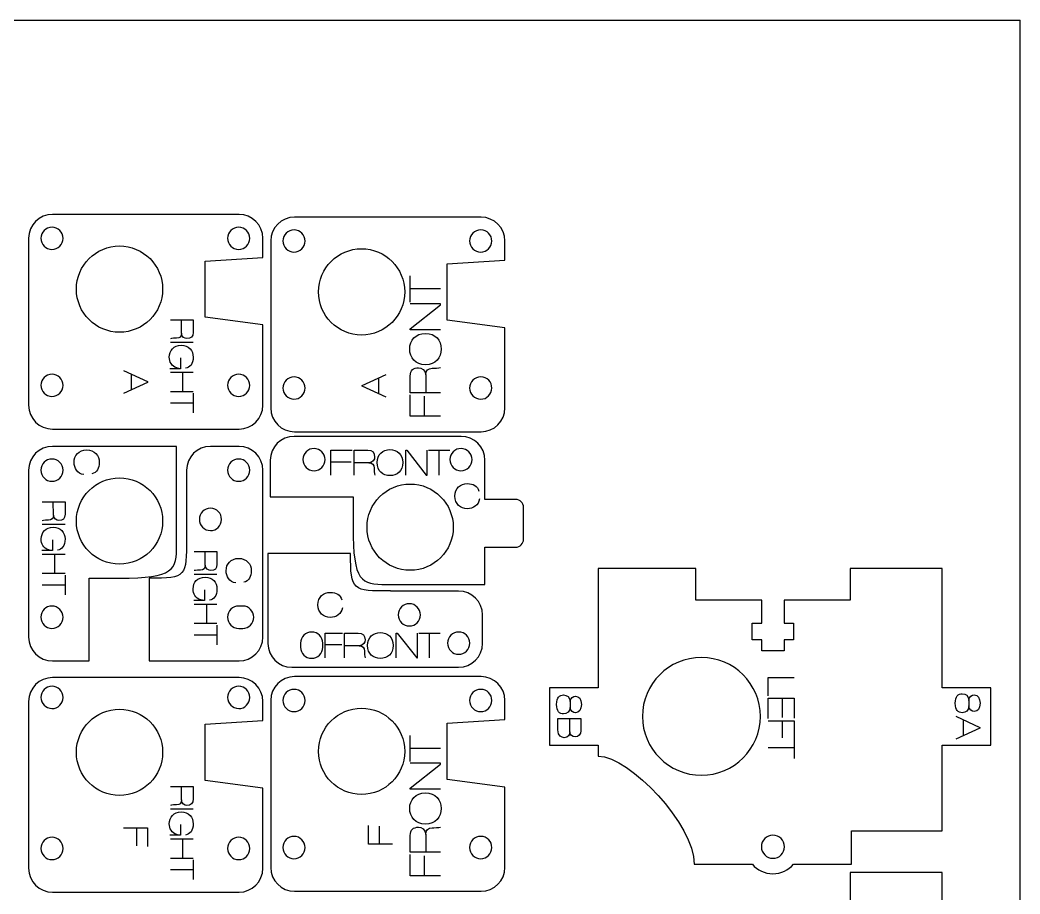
# Model space of a CAD drawing. Extents: x -610 to 0, y -305 to 0.
# Drawn here: x -125.8 to 0, y -109.9 to 0 of the extents above; entities that cross this region are included whole.
import ezdxf

# ---------------------------------------------------------------- set-up
doc = ezdxf.new("R2010")
doc.units = 0
doc.layers.add('CUTS', color=1, linetype='Continuous', true_color=0xff0000)
doc.layers.add('TEXT', color=5, linetype='Continuous', true_color=0x0000ff)
doc.layers.add('laser bed referance', color=3, linetype='Continuous', lineweight=25, true_color=0x00ff00)

msp = doc.modelspace()

# ---------------------------------------------------------------- linework, layer by layer
at = {"layer": 'CUTS', "color": 1, "true_color": 0xff0000}
for points in [[(-98.28, -24.45), (-121.75, -24.45)], [(-67.82, -24.79), (-91.29, -24.79)], [(-124.75, -27.45), (-124.75, -48.45)], [(-102.53, -30.32), (-95.28, -29.85), (-95.28, -27.45)], [(-94.29, -27.79), (-94.29, -48.79)], [(-72.07, -30.66), (-64.82, -30.19), (-64.82, -27.79)], [(-95.28, -48.45), (-95.28, -38.35), (-102.53, -37.39), (-102.53, -30.32), (-102.53, -30.32)], [(-64.82, -48.79), (-64.82, -38.7), (-72.07, -37.73), (-72.07, -30.66), (-72.07, -30.66)], [(-121.75, -51.45), (-98.28, -51.45)], [(-70.34, -52.36), (-91.34, -52.36)], [(-91.29, -51.79), (-67.82, -51.79)], [(-106.13, -53.62), (-121.75, -53.62)], [(-106.13, -66.01), (-106.13, -53.62), (-106.13, -53.62)], [(-98.28, -53.62), (-101.87, -53.62)], [(-94.34, -55.36), (-94.34, -59.96), (-83.93, -59.96), (-83.93, -63.79)], [(-63.47, -60.3), (-67.34, -60.3), (-67.34, -55.36)], [(-124.75, -56.61), (-124.75, -77.61)], [(-104.87, -56.61), (-104.88, -65.2), (-104.88, -65.2)], [(-95.28, -77.61), (-95.28, -56.62)], [(-62.47, -65.3), (-62.47, -61.3)], [(-79.74, -70.98), (-67.34, -70.98), (-67.34, -66.29), (-67.34, -66.29)], [(-67.34, -66.29), (-67.34, -66.3), (-63.47, -66.3)], [(-84.24, -67.09), (-94.64, -67.09), (-94.64, -78.4)], [(-28.51, -106.18), (-21.19, -106.18), (-21.19, -101.98), (-9.79, -101.98), (-9.79, -91.18), (-3.69, -91.18), (-3.69, -83.98), (-9.79, -83.98), (-9.79, -68.98), (-21.39, -68.98), (-21.39, -72.98), (-29.69, -72.98), (-29.69, -75.85), (-28.49, -75.85), (-28.49, -77.95), (-29.69, -77.95), (-29.69, -79.34), (-32.49, -79.34), (-32.49, -77.95), (-33.69, -77.95), (-33.69, -75.85), (-32.49, -75.85), (-32.49, -72.98), (-40.79, -72.98), (-40.79, -68.98), (-53.09, -68.98), (-53.09, -83.98), (-59.19, -83.98), (-59.19, -91.18), (-53.09, -91.18), (-53.09, -92.59), (-53.1, -92.59)], [(-121.75, -80.61), (-117.14, -80.61), (-117.14, -70.2), (-113.32, -70.2)], [(-109.59, -70.21), (-109.59, -80.61), (-98.28, -80.61)], [(-70.64, -71.82), (-79.23, -71.82), (-79.23, -71.81)], [(-97.8, -73.71), (-98.31, -73.71)], [(-67.64, -78.4), (-67.64, -74.81)], [(-98.32, -76.51), (-97.81, -76.51), (-97.81, -76.51)], [(-90.54, -78.37), (-90.54, -78.88), (-90.54, -78.88)], [(-91.64, -81.4), (-70.64, -81.4)], [(-98.28, -82.7), (-121.75, -82.7)], [(-67.82, -82.58), (-91.29, -82.58)], [(-124.75, -85.7), (-124.75, -106.69)], [(-102.53, -88.56), (-95.28, -88.1), (-95.28, -85.7)], [(-94.29, -85.58), (-94.29, -106.58)], [(-72.07, -88.45), (-64.82, -87.98), (-64.82, -85.58)], [(-95.28, -106.69), (-95.28, -96.6), (-102.53, -95.64), (-102.53, -88.56), (-102.53, -88.56)], [(-64.82, -106.58), (-64.82, -96.48), (-72.07, -95.52), (-72.07, -88.45), (-72.07, -88.45)], [(-40.99, -106.18), (-33.68, -106.18)], [(-9.79, -122.21), (-9.79, -107.21), (-21.39, -107.21), (-21.39, -111.21)], [(-121.75, -109.69), (-98.28, -109.69)], [(-91.29, -109.58), (-67.82, -109.58)]]:
    msp.add_lwpolyline(points, dxfattribs=at)
for points in [[(-121.75, -24.45), (-123.41, -24.45), (-124.75, -25.79), (-124.75, -27.45)], [(-95.28, -27.45), (-95.28, -25.79), (-96.63, -24.45), (-98.28, -24.45)], [(-91.29, -24.79), (-92.95, -24.79), (-94.29, -26.14), (-94.29, -27.79)], [(-64.82, -27.79), (-64.82, -26.14), (-66.17, -24.79), (-67.82, -24.79)], [(-121.81, -26.05), (-122.59, -26.05), (-123.22, -26.67), (-123.22, -27.45)], [(-120.42, -27.46), (-120.42, -26.68), (-121.04, -26.05), (-121.81, -26.05)], [(-98.31, -26.05), (-99.09, -26.05), (-99.72, -26.67), (-99.72, -27.45)], [(-96.92, -27.46), (-96.92, -26.68), (-97.54, -26.05), (-98.31, -26.05)], [(-91.35, -26.39), (-92.13, -26.39), (-92.75, -27.01), (-92.76, -27.79)], [(-89.96, -27.8), (-89.95, -27.02), (-90.58, -26.39), (-91.35, -26.39)], [(-67.85, -26.39), (-68.63, -26.39), (-69.25, -27.01), (-69.26, -27.79)], [(-66.46, -27.8), (-66.46, -27.02), (-67.08, -26.4), (-67.85, -26.39)], [(-123.22, -27.45), (-123.22, -28.22), (-122.6, -28.85), (-121.82, -28.85)], [(-121.82, -28.85), (-121.05, -28.85), (-120.42, -28.23), (-120.42, -27.46)], [(-99.72, -27.45), (-99.72, -28.22), (-99.1, -28.85), (-98.32, -28.85)], [(-98.32, -28.85), (-97.55, -28.85), (-96.92, -28.23), (-96.92, -27.46)], [(-118.74, -33.85), (-118.74, -30.85), (-116.31, -28.42), (-113.32, -28.42)], [(-113.32, -28.42), (-110.32, -28.42), (-107.89, -30.85), (-107.89, -33.85)], [(-92.76, -27.79), (-92.76, -28.56), (-92.13, -29.19), (-91.36, -29.19)], [(-91.36, -29.19), (-90.59, -29.2), (-89.96, -28.57), (-89.96, -27.8)], [(-88.28, -34.19), (-88.28, -31.2), (-85.85, -28.77), (-82.86, -28.77)], [(-82.86, -28.77), (-79.86, -28.77), (-77.43, -31.2), (-77.43, -34.19)], [(-69.26, -27.79), (-69.26, -28.56), (-68.64, -29.19), (-67.86, -29.19)], [(-67.86, -29.19), (-67.09, -29.2), (-66.46, -28.57), (-66.46, -27.8)], [(-113.32, -39.27), (-116.31, -39.27), (-118.74, -36.85), (-118.74, -33.85)], [(-107.89, -33.85), (-107.89, -36.85), (-110.32, -39.27), (-113.32, -39.27)], [(-82.86, -39.62), (-85.85, -39.62), (-88.28, -37.19), (-88.28, -34.19)], [(-77.43, -34.19), (-77.43, -37.19), (-79.86, -39.62), (-82.86, -39.62)], [(-121.81, -44.55), (-122.59, -44.54), (-123.22, -45.17), (-123.22, -45.94)], [(-120.42, -45.95), (-120.42, -45.18), (-121.04, -44.55), (-121.81, -44.55)], [(-98.31, -44.55), (-99.09, -44.54), (-99.72, -45.17), (-99.72, -45.94)], [(-96.92, -45.95), (-96.92, -45.18), (-97.54, -44.55), (-98.31, -44.55)], [(-91.35, -44.89), (-92.13, -44.89), (-92.75, -45.51), (-92.76, -46.29)], [(-89.96, -46.29), (-89.95, -45.52), (-90.58, -44.89), (-91.35, -44.89)], [(-67.85, -44.89), (-68.63, -44.89), (-69.25, -45.51), (-69.26, -46.29)], [(-66.46, -46.29), (-66.45, -45.52), (-67.08, -44.89), (-67.85, -44.89)], [(-123.22, -45.94), (-123.22, -46.72), (-122.6, -47.35), (-121.82, -47.35)], [(-121.82, -47.35), (-121.05, -47.35), (-120.42, -46.73), (-120.42, -45.95)], [(-99.72, -45.94), (-99.72, -46.72), (-99.1, -47.34), (-98.32, -47.35)], [(-98.32, -47.35), (-97.55, -47.35), (-96.92, -46.73), (-96.92, -45.95)], [(-92.76, -46.29), (-92.76, -47.06), (-92.13, -47.69), (-91.36, -47.69)], [(-91.36, -47.69), (-90.59, -47.69), (-89.96, -47.07), (-89.96, -46.29)], [(-69.26, -46.29), (-69.26, -47.06), (-68.64, -47.69), (-67.86, -47.69)], [(-67.86, -47.69), (-67.09, -47.69), (-66.46, -47.07), (-66.46, -46.29)], [(-124.75, -48.45), (-124.75, -50.11), (-123.41, -51.45), (-121.75, -51.45)], [(-98.28, -51.45), (-96.63, -51.45), (-95.28, -50.11), (-95.28, -48.45)], [(-94.29, -48.79), (-94.29, -50.45), (-92.95, -51.79), (-91.29, -51.79)], [(-67.82, -51.79), (-66.17, -51.79), (-64.82, -50.45), (-64.82, -48.79)], [(-91.34, -52.36), (-93, -52.36), (-94.34, -53.7), (-94.34, -55.36)], [(-67.34, -55.36), (-67.34, -53.7), (-68.68, -52.36), (-70.34, -52.36)], [(-121.75, -53.62), (-123.41, -53.62), (-124.75, -54.96), (-124.75, -56.61)], [(-101.87, -53.62), (-103.53, -53.62), (-104.87, -54.96), (-104.87, -56.61)], [(-95.28, -56.62), (-95.28, -54.96), (-96.63, -53.62), (-98.28, -53.62)], [(-88.83, -53.89), (-89.61, -53.88), (-90.24, -54.51), (-90.24, -55.28)], [(-87.44, -55.29), (-87.44, -54.52), (-88.06, -53.89), (-88.83, -53.89)], [(-70.34, -53.89), (-71.11, -53.88), (-71.74, -54.51), (-71.74, -55.28)], [(-68.94, -55.29), (-68.94, -54.52), (-69.56, -53.89), (-70.34, -53.89)], [(-121.81, -55.22), (-122.59, -55.21), (-123.22, -55.84), (-123.22, -56.61)], [(-120.42, -56.62), (-120.42, -55.85), (-121.04, -55.22), (-121.81, -55.22)], [(-98.31, -55.22), (-99.09, -55.21), (-99.72, -55.84), (-99.72, -56.61)], [(-96.92, -56.62), (-96.92, -55.85), (-97.54, -55.22), (-98.31, -55.22)], [(-90.24, -55.28), (-90.24, -56.06), (-89.62, -56.69), (-88.84, -56.69)], [(-88.84, -56.69), (-88.07, -56.69), (-87.44, -56.07), (-87.44, -55.29)], [(-71.74, -55.28), (-71.74, -56.06), (-71.12, -56.69), (-70.35, -56.69)], [(-70.35, -56.69), (-69.57, -56.69), (-68.94, -56.07), (-68.94, -55.29)], [(-123.22, -56.61), (-123.22, -57.38), (-122.6, -58.01), (-121.82, -58.01)], [(-121.82, -58.01), (-121.05, -58.02), (-120.42, -57.39), (-120.42, -56.62)], [(-99.72, -56.61), (-99.72, -57.38), (-99.1, -58.01), (-98.32, -58.01)], [(-98.32, -58.01), (-97.55, -58.02), (-96.92, -57.39), (-96.92, -56.62)], [(-118.74, -63.01), (-118.74, -60.02), (-116.32, -57.59), (-113.32, -57.59)], [(-113.32, -57.59), (-110.32, -57.59), (-107.89, -60.02), (-107.89, -63.01)], [(-82.17, -63.79), (-82.17, -60.79), (-79.74, -58.36), (-76.74, -58.36)], [(-76.74, -58.36), (-73.74, -58.36), (-71.32, -60.79), (-71.32, -63.79)], [(-62.47, -61.3), (-62.47, -60.74), (-62.91, -60.3), (-63.47, -60.3)], [(-101.87, -61.41), (-102.64, -61.41), (-103.27, -62.04), (-103.27, -62.81)], [(-100.48, -62.82), (-100.47, -62.05), (-101.1, -61.42), (-101.87, -61.41)], [(-103.27, -62.81), (-103.28, -63.58), (-102.65, -64.21), (-101.88, -64.21)], [(-101.88, -64.21), (-101.11, -64.22), (-100.48, -63.59), (-100.48, -62.82)], [(-113.32, -68.44), (-116.32, -68.44), (-118.74, -66.01), (-118.74, -63.01)], [(-107.89, -63.01), (-107.89, -66.01), (-110.32, -68.44), (-113.32, -68.44)], [(-83.93, -63.79), (-83.93, -70.7), (-82.88, -70.98), (-79.74, -70.98)], [(-76.74, -69.21), (-79.74, -69.21), (-82.17, -66.78), (-82.17, -63.79)], [(-71.32, -63.79), (-71.32, -66.78), (-73.74, -69.21), (-76.74, -69.21)], [(-104.88, -65.2), (-104.88, -70), (-104.88, -70.21), (-109.59, -70.21)], [(-63.47, -66.3), (-62.91, -66.3), (-62.47, -65.85), (-62.47, -65.3)], [(-113.32, -70.2), (-106.41, -70.2), (-106.13, -69.15), (-106.13, -66.01)], [(-79.23, -71.81), (-84.03, -71.81), (-84.24, -71.81), (-84.24, -67.09)], [(-67.64, -74.81), (-67.64, -73.16), (-68.98, -71.82), (-70.64, -71.82)], [(-121.81, -73.71), (-122.59, -73.71), (-123.22, -74.33), (-123.22, -75.11)], [(-120.42, -75.12), (-120.42, -74.34), (-121.04, -73.71), (-121.81, -73.71)], [(-98.31, -73.71), (-99.09, -73.71), (-99.72, -74.33), (-99.72, -75.11)], [(-96.41, -75.12), (-96.41, -74.34), (-97.03, -73.71), (-97.8, -73.71)], [(-76.84, -73.41), (-77.61, -73.41), (-78.24, -74.04), (-78.24, -74.81)], [(-75.44, -74.82), (-75.44, -74.05), (-76.06, -73.42), (-76.84, -73.41)], [(-123.22, -75.11), (-123.22, -75.88), (-122.6, -76.51), (-121.82, -76.51)], [(-121.82, -76.51), (-121.05, -76.52), (-120.42, -75.89), (-120.42, -75.12)], [(-99.72, -75.11), (-99.72, -75.88), (-99.1, -76.51), (-98.32, -76.51)], [(-97.81, -76.51), (-97.04, -76.52), (-96.41, -75.89), (-96.41, -75.12)], [(-78.24, -74.81), (-78.24, -75.58), (-77.62, -76.21), (-76.84, -76.21)], [(-76.84, -76.21), (-76.07, -76.22), (-75.44, -75.59), (-75.44, -74.82)], [(-124.75, -77.61), (-124.75, -79.27), (-123.41, -80.61), (-121.75, -80.61)], [(-98.28, -80.61), (-96.63, -80.61), (-95.28, -79.27), (-95.28, -77.61)], [(-89.13, -76.97), (-89.91, -76.97), (-90.54, -77.59), (-90.54, -78.37)], [(-87.74, -78.38), (-87.74, -77.6), (-88.36, -76.97), (-89.13, -76.97)], [(-70.63, -76.97), (-71.41, -76.97), (-72.04, -77.59), (-72.04, -78.36)], [(-69.24, -78.37), (-69.24, -77.6), (-69.86, -76.97), (-70.63, -76.97)], [(-94.64, -78.4), (-94.64, -80.06), (-93.29, -81.4), (-91.64, -81.4)], [(-90.54, -78.88), (-90.54, -79.65), (-89.92, -80.28), (-89.14, -80.28)], [(-89.14, -80.28), (-88.37, -80.28), (-87.74, -79.66), (-87.74, -78.89)], [(-72.04, -78.36), (-72.04, -79.14), (-71.42, -79.77), (-70.64, -79.77)], [(-70.64, -79.77), (-69.87, -79.77), (-69.24, -79.15), (-69.24, -78.37)], [(-70.64, -81.4), (-68.98, -81.4), (-67.64, -80.06), (-67.64, -78.4)], [(-40.09, -80.18), (-44.19, -80.18), (-47.52, -83.5), (-47.52, -87.58)], [(-32.67, -87.58), (-32.67, -83.5), (-35.99, -80.18), (-40.09, -80.18)], [(-121.75, -82.7), (-123.41, -82.7), (-124.75, -84.04), (-124.75, -85.7)], [(-95.28, -85.7), (-95.28, -84.04), (-96.63, -82.7), (-98.28, -82.7)], [(-91.29, -82.58), (-92.95, -82.58), (-94.29, -83.92), (-94.29, -85.58)], [(-64.82, -85.58), (-64.82, -83.92), (-66.17, -82.58), (-67.82, -82.58)], [(-121.81, -83.8), (-122.59, -83.79), (-123.22, -84.42), (-123.22, -85.19)], [(-120.42, -85.2), (-120.42, -84.43), (-121.04, -83.8), (-121.81, -83.8)], [(-98.31, -83.8), (-99.09, -83.79), (-99.72, -84.42), (-99.72, -85.19)], [(-96.92, -85.2), (-96.92, -84.43), (-97.54, -83.8), (-98.31, -83.8)], [(-91.35, -84.18), (-92.13, -84.17), (-92.75, -84.8), (-92.76, -85.57)], [(-89.96, -85.58), (-89.95, -84.81), (-90.58, -84.18), (-91.35, -84.18)], [(-67.85, -84.18), (-68.63, -84.17), (-69.25, -84.8), (-69.26, -85.57)], [(-66.46, -85.58), (-66.46, -84.81), (-67.08, -84.18), (-67.85, -84.18)], [(-123.22, -85.19), (-123.22, -85.96), (-122.6, -86.59), (-121.82, -86.6)], [(-121.82, -86.6), (-121.05, -86.6), (-120.42, -85.97), (-120.42, -85.2)], [(-99.72, -85.19), (-99.72, -85.96), (-99.1, -86.59), (-98.32, -86.6)], [(-98.32, -86.6), (-97.55, -86.6), (-96.92, -85.97), (-96.92, -85.2)], [(-118.74, -92.1), (-118.74, -89.1), (-116.31, -86.67), (-113.32, -86.67)], [(-113.32, -86.67), (-110.32, -86.67), (-107.89, -89.1), (-107.89, -92.1)], [(-92.76, -85.57), (-92.76, -86.35), (-92.13, -86.98), (-91.36, -86.98)], [(-91.36, -86.98), (-90.59, -86.98), (-89.96, -86.36), (-89.96, -85.58)], [(-88.28, -91.98), (-88.28, -88.98), (-85.85, -86.55), (-82.86, -86.55)], [(-82.86, -86.55), (-79.86, -86.55), (-77.43, -88.98), (-77.43, -91.98)], [(-69.26, -85.57), (-69.26, -86.35), (-68.64, -86.98), (-67.86, -86.98)], [(-67.86, -86.98), (-67.09, -86.98), (-66.46, -86.36), (-66.46, -85.58)], [(-47.52, -87.58), (-47.52, -91.67), (-44.19, -94.98), (-40.09, -94.98)], [(-40.09, -94.98), (-35.99, -94.98), (-32.67, -91.67), (-32.67, -87.58)], [(-113.32, -97.52), (-116.31, -97.52), (-118.74, -95.09), (-118.74, -92.1)], [(-107.89, -92.1), (-107.89, -95.09), (-110.32, -97.52), (-113.32, -97.52)], [(-82.86, -97.4), (-85.85, -97.4), (-88.28, -94.97), (-88.28, -91.98)], [(-77.43, -91.98), (-77.43, -94.97), (-79.86, -97.4), (-82.86, -97.4)], [(-53.1, -92.59), (-49.08, -92.59), (-40.99, -101.23), (-40.99, -106.18)], [(-121.81, -102.79), (-122.59, -102.79), (-123.22, -103.42), (-123.22, -104.19)], [(-120.42, -104.2), (-120.42, -103.42), (-121.04, -102.8), (-121.81, -102.79)], [(-98.31, -102.79), (-99.09, -102.79), (-99.72, -103.42), (-99.72, -104.19)], [(-96.92, -104.2), (-96.92, -103.42), (-97.54, -102.8), (-98.31, -102.79)], [(-91.35, -102.68), (-92.13, -102.67), (-92.75, -103.3), (-92.76, -104.07)], [(-89.96, -104.08), (-89.95, -103.31), (-90.58, -102.68), (-91.35, -102.68)], [(-67.85, -102.68), (-68.63, -102.67), (-69.25, -103.3), (-69.26, -104.07)], [(-66.46, -104.08), (-66.45, -103.31), (-67.08, -102.68), (-67.85, -102.68)], [(-31.09, -102.53), (-31.89, -102.53), (-32.54, -103.18), (-32.54, -103.98)], [(-29.64, -103.98), (-29.64, -103.18), (-30.29, -102.53), (-31.09, -102.53)], [(-123.22, -104.19), (-123.22, -104.96), (-122.6, -105.59), (-121.82, -105.59)], [(-121.82, -105.59), (-121.05, -105.6), (-120.42, -104.97), (-120.42, -104.2)], [(-99.72, -104.19), (-99.72, -104.96), (-99.1, -105.59), (-98.32, -105.59)], [(-98.32, -105.59), (-97.55, -105.6), (-96.92, -104.97), (-96.92, -104.2)], [(-92.76, -104.07), (-92.76, -104.84), (-92.13, -105.47), (-91.36, -105.48)], [(-91.36, -105.48), (-90.59, -105.48), (-89.96, -104.85), (-89.96, -104.08)], [(-69.26, -104.07), (-69.26, -104.84), (-68.64, -105.47), (-67.86, -105.48)], [(-67.86, -105.48), (-67.09, -105.48), (-66.46, -104.85), (-66.46, -104.08)], [(-32.54, -103.98), (-32.54, -104.78), (-31.89, -105.43), (-31.09, -105.43)], [(-31.09, -105.43), (-30.29, -105.43), (-29.64, -104.78), (-29.64, -103.98)], [(-124.75, -106.69), (-124.75, -108.35), (-123.41, -109.69), (-121.75, -109.69)], [(-98.28, -109.69), (-96.63, -109.69), (-95.28, -108.35), (-95.28, -106.69)], [(-94.29, -106.58), (-94.29, -108.23), (-92.95, -109.58), (-91.29, -109.58)], [(-67.82, -109.58), (-66.17, -109.58), (-64.82, -108.23), (-64.82, -106.58)], [(-33.68, -106.18), (-33.06, -106.91), (-32.13, -107.38), (-31.09, -107.38)], [(-31.09, -107.38), (-30.06, -107.38), (-29.13, -106.91), (-28.51, -106.18)]]:
    msp.add_open_spline(points, degree=3, dxfattribs=at)
at = {"layer": 'laser bed referance'}
for p in [(-609.6, 0), (0, -304.8)]:
    msp.add_line(p, (0, 0), dxfattribs=at)
at = {"layer": 'TEXT', "color": 5, "true_color": 0x0000ff}
for points in [[(-76.72, -35.48), (-76.72, -32.19)], [(-72.91, -33.82), (-76.72, -33.82)], [(-72.91, -38.96), (-76.72, -38.96), (-76.72, -38.82), (-72.91, -35.82), (-72.91, -35.69), (-76.72, -35.69)], [(-106.92, -37.7), (-104.05, -37.7), (-104.05, -39.28)], [(-105.52, -39.39), (-105.52, -39.39), (-105.53, -37.7)], [(-104.05, -40.55), (-106.92, -40.55)], [(-105.64, -42.5), (-105.64, -43.85), (-106.98, -43.85)], [(-112.8, -44.07), (-109.78, -45.46), (-109.78, -45.57), (-112.8, -46.96)], [(-111.8, -46.5), (-111.8, -44.52)], [(-106.92, -44.29), (-104.05, -44.29)], [(-105.38, -44.29), (-105.38, -46.75)], [(-79.75, -47.45), (-82.77, -46.06), (-82.77, -45.95), (-79.75, -44.57)], [(-80.74, -45.03), (-80.74, -47)], [(-72.91, -46.88), (-76.72, -46.88), (-76.72, -44.78)], [(-74.77, -44.64), (-74.76, -44.64), (-74.75, -46.88)], [(-104.05, -46.75), (-106.92, -46.75)], [(-104.05, -46.94), (-104.05, -49.42)], [(-72.91, -49.83), (-76.72, -49.83), (-76.72, -47.16)], [(-74.95, -49.83), (-74.95, -47.31)], [(-106.92, -48.14), (-104.07, -48.14)], [(-86.72, -57.23), (-86.72, -54.1), (-84.03, -54.1)], [(-83.8, -57.23), (-83.8, -54.1), (-82.08, -54.1)], [(-77.29, -57.23), (-77.29, -54.1), (-77.18, -54.1), (-74.71, -57.23), (-74.61, -57.23), (-74.61, -54.1)], [(-74.43, -54.1), (-71.74, -54.1)], [(-73.08, -57.23), (-73.08, -54.1)], [(-86.72, -55.56), (-84.15, -55.56)], [(-81.96, -55.71), (-83.8, -55.71)], [(-81.96, -55.7), (-81.96, -55.71)], [(-123.04, -60.58), (-120.17, -60.58), (-120.17, -62.16)], [(-121.63, -62.27), (-121.64, -62.27), (-121.65, -60.58)], [(-120.17, -63.43), (-123.04, -63.43)], [(-121.75, -65.38), (-121.75, -66.73), (-123.1, -66.73)], [(-123.04, -67.17), (-120.17, -67.17)], [(-121.5, -67.17), (-121.5, -69.63)], [(-103.92, -66.86), (-101.05, -66.86), (-101.05, -68.44)], [(-102.52, -68.55), (-102.52, -68.55), (-102.53, -66.86)], [(-120.17, -69.63), (-123.04, -69.63)], [(-120.17, -69.82), (-120.17, -72.3)], [(-101.05, -69.72), (-103.92, -69.72)], [(-123.04, -71.02), (-120.19, -71.02)], [(-102.64, -71.66), (-102.64, -73.01), (-103.98, -73.01)], [(-103.92, -73.45), (-101.05, -73.45)], [(-102.38, -73.45), (-102.38, -75.91)], [(-101.05, -75.91), (-103.92, -75.91)], [(-101.05, -76.11), (-101.05, -78.58)], [(-103.92, -77.31), (-101.07, -77.31)], [(-87.43, -80.23), (-87.43, -77.11), (-85.24, -77.11)], [(-85.01, -80.23), (-85.01, -77.11), (-83.29, -77.11)], [(-78.5, -80.23), (-78.5, -77.11), (-78.39, -77.11), (-75.92, -80.23), (-75.82, -80.23), (-75.82, -77.11)], [(-75.64, -77.11), (-72.95, -77.11)], [(-74.29, -80.23), (-74.29, -77.11)], [(-87.74, -78.89), (-87.74, -78.38)], [(-87.43, -78.56), (-85.36, -78.56)], [(-83.17, -78.7), (-83.17, -78.71), (-85.01, -78.72)], [(-31.67, -84.98), (-31.67, -82.69), (-28.42, -82.69)], [(-31.67, -87.85), (-31.67, -85.29), (-28.42, -85.29), (-28.42, -87.82)], [(-29.93, -85.29), (-29.93, -87.72)], [(-56.61, -85.74), (-56.61, -86.42)], [(-56.61, -85.74), (-56.6, -85.74)], [(-56.6, -86.42), (-56.61, -86.42)], [(-6.43, -85.59), (-6.43, -86.27)], [(-6.43, -85.59), (-6.42, -85.59)], [(-6.42, -86.27), (-6.43, -86.27)], [(-58.15, -89.29), (-58.15, -87.83), (-55.28, -87.83), (-55.28, -87.83)], [(-56.64, -89.53), (-56.64, -87.83)], [(-55.28, -87.83), (-55.28, -89.4)], [(-8.09, -87.57), (-5.07, -88.96), (-5.07, -89.07), (-8.09, -90.46)], [(-7.1, -90), (-7.1, -88.02)], [(-31.67, -88.14), (-28.42, -88.14), (-28.42, -90.42)], [(-29.93, -88.14), (-29.93, -90.29)], [(-76.72, -93.26), (-76.72, -89.98)], [(-56.64, -89.53), (-56.65, -89.53)], [(-28.42, -90.06), (-28.42, -92.87)], [(-72.91, -91.61), (-76.72, -91.61)], [(-31.67, -91.48), (-28.42, -91.48)], [(-72.91, -96.74), (-76.72, -96.74), (-76.72, -96.61), (-72.91, -93.61), (-72.91, -93.48), (-76.72, -93.48)], [(-106.92, -96.39), (-104.05, -96.39), (-104.05, -97.97)], [(-105.52, -98.08), (-105.52, -98.08), (-105.53, -96.39)], [(-104.05, -99.24), (-106.92, -99.24)], [(-112.8, -101.61), (-109.78, -101.61), (-109.78, -103.96)], [(-111.18, -101.61), (-111.18, -103.86)], [(-105.64, -101.19), (-105.64, -102.54), (-106.98, -102.54)], [(-78.96, -103.65), (-81.98, -103.65), (-81.98, -101.29)], [(-80.58, -103.65), (-80.58, -101.39)], [(-106.92, -102.98), (-104.05, -102.98)], [(-105.38, -102.98), (-105.38, -105.44)], [(-72.91, -104.66), (-76.72, -104.66), (-76.72, -102.57)], [(-74.77, -102.42), (-74.76, -102.43), (-74.76, -104.66)], [(-104.05, -105.44), (-106.92, -105.44)], [(-104.05, -105.64), (-104.05, -108.11)], [(-72.91, -107.62), (-76.72, -107.62), (-76.72, -104.95)], [(-74.95, -107.62), (-74.95, -105.1)], [(-106.92, -106.83), (-104.07, -106.83)]]:
    msp.add_lwpolyline(points, dxfattribs=at)
for points in [[(-106.13, -40.02), (-106.23, -40.02), (-106.8, -40.03), (-106.92, -40.08)], [(-105.52, -39.39), (-105.53, -39.83), (-105.73, -40.02), (-106.13, -40.02)], [(-104.83, -40.07), (-105.11, -40.07), (-105.49, -39.89), (-105.52, -39.39)], [(-104.05, -39.28), (-104.05, -39.86), (-104.32, -40.07), (-104.83, -40.07)], [(-76.8, -41.38), (-76.8, -40.29), (-76.07, -39.41), (-74.81, -39.41)], [(-74.81, -39.41), (-73.56, -39.41), (-72.83, -40.29), (-72.83, -41.38)], [(-107.05, -42.39), (-107.05, -41.57), (-106.5, -40.9), (-105.55, -40.9)], [(-105.55, -40.9), (-104.6, -40.9), (-104.05, -41.57), (-104.05, -42.39)], [(-74.81, -43.35), (-76.07, -43.35), (-76.8, -42.47), (-76.8, -41.38)], [(-72.83, -41.38), (-72.83, -42.47), (-73.56, -43.35), (-74.81, -43.35)], [(-106.12, -43.75), (-106.78, -43.55), (-107.05, -42.99), (-107.05, -42.39)], [(-104.05, -42.39), (-104.05, -43.29), (-104.45, -43.7), (-105, -43.8)], [(-105.64, -43.85), (-105.97, -43.8), (-106.12, -43.75), (-106.12, -43.75)], [(-76.72, -44.78), (-76.72, -44.02), (-76.36, -43.73), (-75.68, -43.73)], [(-75.68, -43.73), (-75.32, -43.73), (-74.81, -43.98), (-74.77, -44.64)], [(-74.76, -44.64), (-74.76, -44.06), (-74.48, -43.8), (-73.96, -43.8)], [(-73.96, -43.8), (-73.82, -43.8), (-73.07, -43.79), (-72.91, -43.72)], [(-119.03, -55.64), (-119.03, -54.78), (-118.45, -54.07), (-117.45, -54.07)], [(-117.45, -54.07), (-116.45, -54.07), (-115.87, -54.78), (-115.87, -55.64)], [(-82.08, -54.1), (-81.45, -54.1), (-81.21, -54.4), (-81.21, -54.96)], [(-80.9, -55.66), (-80.9, -54.63), (-80.17, -54.03), (-79.28, -54.03)], [(-79.28, -54.03), (-78.39, -54.03), (-77.66, -54.63), (-77.66, -55.66)], [(-81.21, -54.96), (-81.21, -55.25), (-81.41, -55.67), (-81.96, -55.7)], [(-117.81, -57.16), (-118.62, -57.07), (-119.03, -56.34), (-119.03, -55.64)], [(-115.87, -55.64), (-115.87, -56.36), (-116.16, -56.92), (-116.82, -57.08)], [(-81.96, -55.71), (-81.48, -55.71), (-81.27, -55.94), (-81.27, -56.37)], [(-81.27, -56.37), (-81.27, -56.48), (-81.26, -57.1), (-81.2, -57.23)], [(-79.28, -57.3), (-80.17, -57.3), (-80.9, -56.7), (-80.9, -55.66)], [(-77.66, -55.66), (-77.66, -56.7), (-78.39, -57.3), (-79.28, -57.3)], [(-71.1, -59.88), (-71.1, -58.88), (-70.4, -58.3), (-69.54, -58.3)], [(-69.54, -58.3), (-68.82, -58.3), (-68.25, -58.59), (-68.09, -59.25)], [(-69.54, -61.46), (-70.4, -61.46), (-71.1, -60.88), (-71.1, -59.88)], [(-68.02, -60.24), (-68.11, -61.05), (-68.84, -61.46), (-69.54, -61.46)], [(-122.25, -62.9), (-122.35, -62.9), (-122.92, -62.91), (-123.04, -62.97)], [(-121.64, -62.27), (-121.65, -62.71), (-121.85, -62.9), (-122.25, -62.9)], [(-120.95, -62.95), (-121.22, -62.95), (-121.61, -62.77), (-121.63, -62.27)], [(-120.17, -62.16), (-120.17, -62.74), (-120.44, -62.95), (-120.95, -62.95)], [(-123.17, -65.27), (-123.17, -64.45), (-122.62, -63.78), (-121.67, -63.78)], [(-121.67, -63.78), (-120.72, -63.78), (-120.17, -64.45), (-120.17, -65.27)], [(-122.24, -66.63), (-122.9, -66.43), (-123.17, -65.87), (-123.17, -65.27)], [(-120.17, -65.27), (-120.17, -66.17), (-120.56, -66.58), (-121.12, -66.69)], [(-121.75, -66.73), (-122.09, -66.69), (-122.24, -66.63), (-122.24, -66.63)], [(-99.9, -69.27), (-99.9, -68.41), (-99.32, -67.71), (-98.32, -67.71)], [(-98.32, -67.71), (-97.32, -67.71), (-96.74, -68.41), (-96.74, -69.27)], [(-103.13, -69.18), (-103.23, -69.18), (-103.8, -69.19), (-103.92, -69.25)], [(-102.52, -68.55), (-102.53, -68.99), (-102.73, -69.18), (-103.13, -69.18)], [(-101.83, -69.24), (-102.11, -69.24), (-102.49, -69.05), (-102.52, -68.55)], [(-101.05, -68.44), (-101.05, -69.02), (-101.32, -69.24), (-101.83, -69.24)], [(-104.05, -71.55), (-104.05, -70.73), (-103.5, -70.07), (-102.55, -70.07)], [(-102.55, -70.07), (-101.6, -70.07), (-101.05, -70.73), (-101.05, -71.55)], [(-98.68, -70.79), (-99.49, -70.7), (-99.9, -69.97), (-99.9, -69.27)], [(-96.74, -69.27), (-96.74, -69.99), (-97.03, -70.56), (-97.69, -70.72)], [(-103.12, -72.91), (-103.78, -72.71), (-104.05, -72.15), (-104.05, -71.55)], [(-101.05, -71.55), (-101.05, -72.45), (-101.45, -72.86), (-102, -72.97)], [(-102.64, -73.01), (-102.97, -72.97), (-103.12, -72.91), (-103.12, -72.91)], [(-88.35, -73.56), (-88.35, -72.56), (-87.65, -71.98), (-86.79, -71.98)], [(-86.79, -71.98), (-86.07, -71.98), (-85.51, -72.27), (-85.35, -72.93)], [(-86.79, -75.13), (-87.65, -75.13), (-88.35, -74.55), (-88.35, -73.56)], [(-85.27, -73.92), (-85.36, -74.73), (-86.09, -75.13), (-86.79, -75.13)], [(-83.29, -77.11), (-82.66, -77.11), (-82.42, -77.4), (-82.42, -77.96)], [(-82.42, -77.96), (-82.42, -78.26), (-82.62, -78.67), (-83.17, -78.7)], [(-82.11, -78.67), (-82.11, -77.64), (-81.38, -77.04), (-80.49, -77.04)], [(-80.49, -77.04), (-79.6, -77.04), (-78.87, -77.64), (-78.87, -78.67)], [(-83.17, -78.71), (-82.69, -78.72), (-82.48, -78.94), (-82.48, -79.37)], [(-80.49, -80.3), (-81.38, -80.3), (-82.11, -79.7), (-82.11, -78.67)], [(-78.87, -78.67), (-78.87, -79.7), (-79.6, -80.3), (-80.49, -80.3)], [(-82.48, -79.37), (-82.48, -79.48), (-82.47, -80.11), (-82.41, -80.23)], [(-58.32, -86.08), (-58.32, -85.18), (-57.92, -84.89), (-57.46, -84.89)], [(-57.46, -84.89), (-56.98, -84.89), (-56.67, -85.14), (-56.61, -85.74)], [(-56.6, -85.74), (-56.56, -85.2), (-56.2, -85.04), (-55.95, -85.04)], [(-55.95, -85.04), (-55.46, -85.04), (-55.2, -85.41), (-55.2, -86.08)], [(-8.14, -85.93), (-8.14, -85.03), (-7.75, -84.73), (-7.29, -84.73)], [(-7.29, -84.73), (-6.81, -84.73), (-6.49, -84.98), (-6.43, -85.59)], [(-6.42, -85.59), (-6.39, -85.05), (-6.02, -84.89), (-5.77, -84.89)], [(-5.77, -84.89), (-5.28, -84.89), (-5.03, -85.26), (-5.03, -85.93)], [(-57.46, -87.27), (-57.92, -87.27), (-58.32, -86.98), (-58.32, -86.08)], [(-56.61, -86.42), (-56.67, -87.02), (-56.98, -87.27), (-57.46, -87.27)], [(-55.95, -87.12), (-56.2, -87.12), (-56.56, -86.96), (-56.6, -86.42)], [(-55.2, -86.08), (-55.2, -86.75), (-55.46, -87.12), (-55.95, -87.12)], [(-7.29, -87.12), (-7.75, -87.12), (-8.14, -86.82), (-8.14, -85.93)], [(-6.43, -86.27), (-6.49, -86.87), (-6.81, -87.12), (-7.29, -87.12)], [(-5.77, -86.96), (-6.02, -86.96), (-6.39, -86.81), (-6.42, -86.27)], [(-5.03, -85.93), (-5.03, -86.6), (-5.28, -86.96), (-5.77, -86.96)], [(-57.37, -90.26), (-57.7, -90.26), (-58.15, -90.04), (-58.15, -89.29)], [(-56.65, -89.53), (-56.66, -89.91), (-56.86, -90.26), (-57.37, -90.26)], [(-55.99, -90.17), (-56.33, -90.17), (-56.65, -89.87), (-56.64, -89.53)], [(-55.28, -89.4), (-55.28, -89.85), (-55.52, -90.17), (-55.99, -90.17)], [(-105.52, -98.08), (-105.53, -98.52), (-105.73, -98.71), (-106.13, -98.71)], [(-104.83, -98.77), (-105.11, -98.77), (-105.49, -98.58), (-105.52, -98.08)], [(-104.05, -97.97), (-104.05, -98.55), (-104.32, -98.77), (-104.83, -98.77)], [(-76.8, -99.16), (-76.8, -98.08), (-76.07, -97.19), (-74.82, -97.19)], [(-74.82, -97.19), (-73.56, -97.19), (-72.83, -98.08), (-72.83, -99.16)], [(-106.13, -98.71), (-106.23, -98.71), (-106.8, -98.72), (-106.92, -98.78)], [(-74.82, -101.14), (-76.07, -101.14), (-76.8, -100.25), (-76.8, -99.16)], [(-72.83, -99.16), (-72.83, -100.25), (-73.56, -101.14), (-74.82, -101.14)], [(-107.05, -101.08), (-107.05, -100.26), (-106.5, -99.6), (-105.55, -99.6)], [(-105.55, -99.6), (-104.6, -99.6), (-104.05, -100.26), (-104.05, -101.08)], [(-106.12, -102.44), (-106.78, -102.24), (-107.05, -101.68), (-107.05, -101.08)], [(-104.05, -101.08), (-104.05, -101.98), (-104.45, -102.39), (-105, -102.5)], [(-76.72, -102.57), (-76.72, -101.81), (-76.36, -101.52), (-75.68, -101.52)], [(-75.68, -101.52), (-75.32, -101.52), (-74.81, -101.76), (-74.77, -102.42)], [(-74.76, -102.43), (-74.76, -101.84), (-74.48, -101.59), (-73.96, -101.59)], [(-73.96, -101.59), (-73.82, -101.59), (-73.07, -101.58), (-72.91, -101.5)], [(-105.64, -102.54), (-105.97, -102.5), (-106.12, -102.44), (-106.12, -102.44)]]:
    msp.add_open_spline(points, degree=3, dxfattribs=at)

doc.saveas('drawing.dxf')
